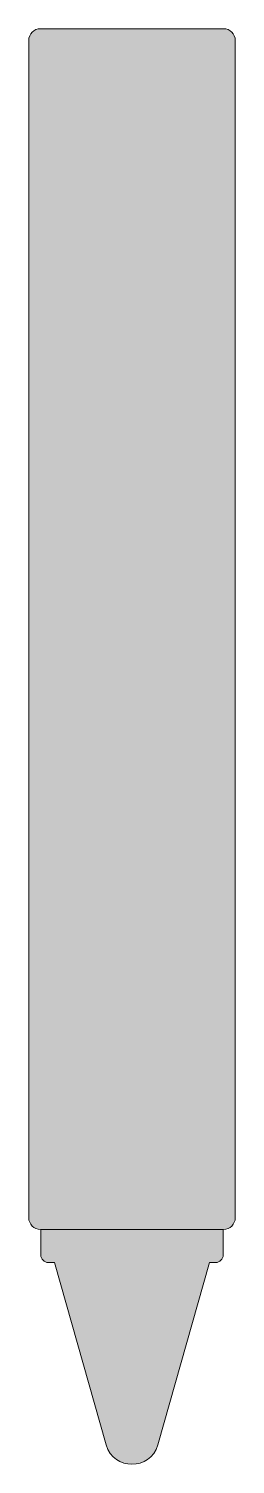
# Model space of a CAD drawing. Header units: inches. Extents: x 1.72 to 2.28, y -3.93 to -0.07.
import ezdxf

# ---------------------------------------------------------------- set-up
doc = ezdxf.new("R2010")
doc.units = ezdxf.units.IN
doc.header["$MEASUREMENT"] = 0
doc.layers.add('Crayon', color=7, linetype='Continuous', lineweight=0)

msp = doc.modelspace()

# ---------------------------------------------------------------- hatches: boundary and pattern name
at = {"layer": 'Crayon', "true_color": 0xa82236, "transparency": 33554687}
h = msp.add_hatch(color=244, dxfattribs=at)
h.dxf.hatch_style = 2
edge = h.paths.add_edge_path()
edge.add_spline(control_points=[(1.7551, -0.0746), (1.7376, -0.0746), (1.7234, -0.0888), (1.7234, -0.1062), (1.7234, -0.1062), (1.7234, -3.2639), (1.7234, -3.2639), (1.7234, -3.2814), (1.7376, -3.2956), (1.7551, -3.2956), (1.7551, -3.2956), (1.7558, -3.2956), (1.7558, -3.2956), (1.7558, -3.2956), (1.7558, -3.3642), (1.7558, -3.3642), (1.7558, -3.3752), (1.7647, -3.3842), (1.7757, -3.3842), (1.7757, -3.3842), (1.7924, -3.3842), (1.7924, -3.3842), (1.7924, -3.3842), (1.931, -3.8733), (1.931, -3.8733), (1.9408, -3.908), (1.9704, -3.9254), (2, -3.9254), (2.0296, -3.9254), (2.0592, -3.908), (2.069, -3.8733), (2.069, -3.8733), (2.2076, -3.3842), (2.2076, -3.3842), (2.2076, -3.3842), (2.2243, -3.3842), (2.2243, -3.3842), (2.2353, -3.3842), (2.2442, -3.3752), (2.2442, -3.3642), (2.2442, -3.3642), (2.2442, -3.2956), (2.2442, -3.2956), (2.2442, -3.2956), (2.2449, -3.2956), (2.2449, -3.2956), (2.2624, -3.2956), (2.2766, -3.2814), (2.2766, -3.2639), (2.2766, -3.2639), (2.2766, -0.1062), (2.2766, -0.1062), (2.2766, -0.0888), (2.2624, -0.0746), (2.2449, -0.0746), (2.2449, -0.0746), (1.7551, -0.0746), (1.7551, -0.0746)], knot_values=[0, 0, 0, 0, 1, 1, 1, 2, 2, 2, 3, 3, 3, 4, 4, 4, 5, 5, 5, 6, 6, 6, 7, 7, 7, 8, 8, 8, 9, 9, 9, 10, 10, 10, 11, 11, 11, 12, 12, 12, 13, 13, 13, 14, 14, 14, 15, 15, 15, 16, 16, 16, 17, 17, 17, 18, 18, 18, 19, 19, 19, 19], degree=3, periodic=0)
at = {"layer": 'Crayon', "true_color": 0xc83349, "transparency": 33554687}
h = msp.add_hatch(color=15, dxfattribs=at)
h.dxf.hatch_style = 2
edge = h.paths.add_edge_path()
edge.add_spline(control_points=[(1.7551, -0.0746), (1.7376, -0.0746), (1.7234, -0.0888), (1.7234, -0.1062), (1.7234, -0.1062), (1.7234, -3.2639), (1.7234, -3.2639), (1.7234, -3.2814), (1.7376, -3.2956), (1.7551, -3.2956), (1.7551, -3.2956), (2.2449, -3.2956), (2.2449, -3.2956), (2.2624, -3.2956), (2.2766, -3.2814), (2.2766, -3.2639), (2.2766, -3.2639), (2.2766, -0.1062), (2.2766, -0.1062), (2.2766, -0.0888), (2.2624, -0.0746), (2.2449, -0.0746), (2.2449, -0.0746), (1.7551, -0.0746), (1.7551, -0.0746)], knot_values=[0, 0, 0, 0, 1, 1, 1, 2, 2, 2, 3, 3, 3, 4, 4, 4, 5, 5, 5, 6, 6, 6, 7, 7, 7, 8, 8, 8, 8], degree=3, periodic=0)

# ---------------------------------------------------------------- linework, layer by layer
at = {"layer": 'Crayon'}
for points, knots in [([(1.7551, -0.0746), (1.7376, -0.0746), (1.7234, -0.0888), (1.7234, -0.1062), (1.7234, -0.1062), (1.7234, -3.2639), (1.7234, -3.2639), (1.7234, -3.2814), (1.7376, -3.2956), (1.7551, -3.2956), (1.7551, -3.2956), (1.7558, -3.2956), (1.7558, -3.2956), (1.7558, -3.2956), (1.7558, -3.3642), (1.7558, -3.3642), (1.7558, -3.3752), (1.7647, -3.3842), (1.7757, -3.3842), (1.7757, -3.3842), (1.7924, -3.3842), (1.7924, -3.3842), (1.7924, -3.3842), (1.931, -3.8733), (1.931, -3.8733), (1.9408, -3.908), (1.9704, -3.9254), (2, -3.9254), (2.0296, -3.9254), (2.0592, -3.908), (2.069, -3.8733), (2.069, -3.8733), (2.2076, -3.3842), (2.2076, -3.3842), (2.2076, -3.3842), (2.2243, -3.3842), (2.2243, -3.3842), (2.2353, -3.3842), (2.2442, -3.3752), (2.2442, -3.3642), (2.2442, -3.3642), (2.2442, -3.2956), (2.2442, -3.2956), (2.2442, -3.2956), (2.2449, -3.2956), (2.2449, -3.2956), (2.2624, -3.2956), (2.2766, -3.2814), (2.2766, -3.2639), (2.2766, -3.2639), (2.2766, -0.1062), (2.2766, -0.1062), (2.2766, -0.0888), (2.2624, -0.0746), (2.2449, -0.0746), (2.2449, -0.0746), (1.7551, -0.0746), (1.7551, -0.0746)], [0, 0, 0, 0, 1, 1, 1, 2, 2, 2, 3, 3, 3, 4, 4, 4, 5, 5, 5, 6, 6, 6, 7, 7, 7, 8, 8, 8, 9, 9, 9, 10, 10, 10, 11, 11, 11, 12, 12, 12, 13, 13, 13, 14, 14, 14, 15, 15, 15, 16, 16, 16, 17, 17, 17, 18, 18, 18, 19, 19, 19, 19]), ([(1.7551, -0.0746), (1.7376, -0.0746), (1.7234, -0.0888), (1.7234, -0.1062), (1.7234, -0.1062), (1.7234, -3.2639), (1.7234, -3.2639), (1.7234, -3.2814), (1.7376, -3.2956), (1.7551, -3.2956), (1.7551, -3.2956), (2.2449, -3.2956), (2.2449, -3.2956), (2.2624, -3.2956), (2.2766, -3.2814), (2.2766, -3.2639), (2.2766, -3.2639), (2.2766, -0.1062), (2.2766, -0.1062), (2.2766, -0.0888), (2.2624, -0.0746), (2.2449, -0.0746), (2.2449, -0.0746), (1.7551, -0.0746), (1.7551, -0.0746)], [0, 0, 0, 0, 1, 1, 1, 2, 2, 2, 3, 3, 3, 4, 4, 4, 5, 5, 5, 6, 6, 6, 7, 7, 7, 8, 8, 8, 8])]:
    msp.add_open_spline(points, degree=3, knots=knots, dxfattribs=at)

doc.saveas('drawing.dxf')
